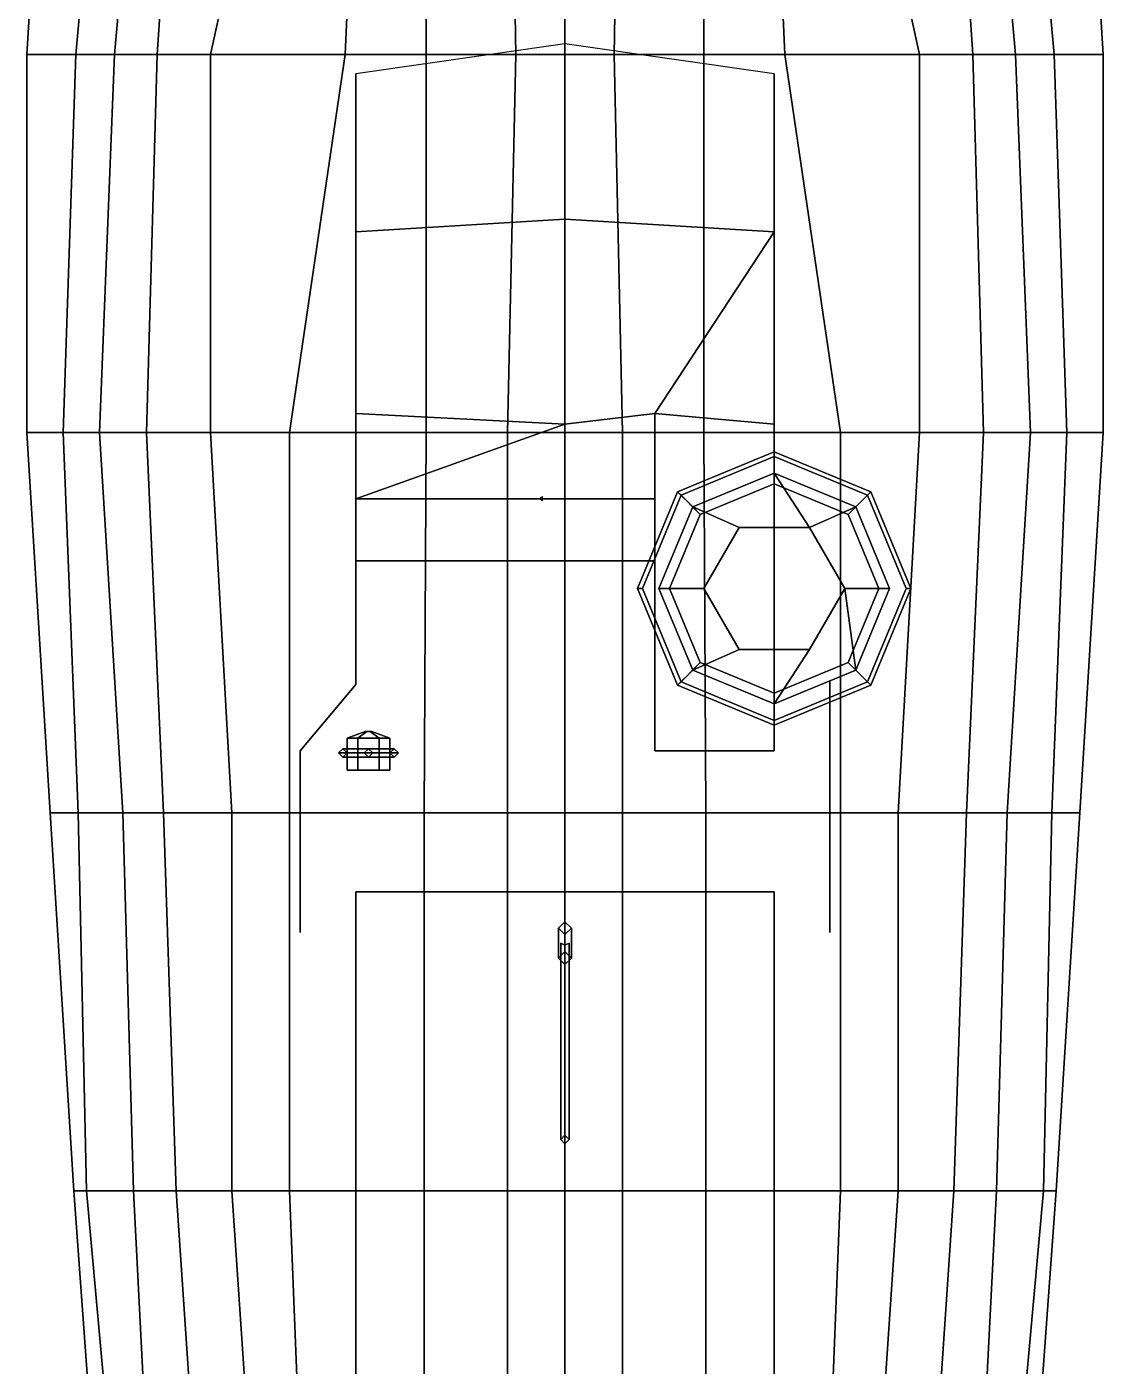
# Model space of a CAD drawing. Extents: x -2.5 to 2.5, y -9.7 to 9.7.
# Drawn here: x -2.52 to 2.52, y -3.11 to 3.16 of the extents above; entities that cross this region are included whole.
import ezdxf

# ---------------------------------------------------------------- set-up
doc = ezdxf.new("R2010")
doc.units = 0
doc.layers.get('0').update_dxf_attribs({"linetype": 'CONTINUOUS'})

msp = doc.modelspace()

# ---------------------------------------------------------------- linework, layer by layer
for points in [[(-2.52, 3.03, 1.58), (-2.41, 4.81, 1.64), (-2.13, 4.81, 1.17), (-2.29, 3.03, 1.17)], [(2.52, 3.03, 1.58), (2.41, 4.81, 1.64), (-2.41, 4.81, 1.64), (-2.52, 3.03, 1.58)], [(-2.29, 3.03, 1.17), (-2.13, 4.81, 1.17), (-1.95, 4.81, 0.69), (-2.11, 3.03, 0.69)], [(-2.11, 3.03, 0.69), (-1.95, 4.81, 0.69), (-1.79, 4.81, 0.16), (-1.91, 3.03, 0.03)], [(-1.91, 3.03, 0.03), (-1.79, 4.81, 0.16), (-1.27, 4.81, -0.04), (-1.66, 3.03, -0.05)], [(-1.66, 3.03, -0.05), (-1.27, 4.81, -0.04), (-0.95, 4.81, -0.18), (-1.03, 3.03, -0.27)], [(-1.03, 3.03, -0.27), (-0.95, 4.81, -0.18), (-0.65, 4.81, -0.32), (-0.65, 3.03, -0.43)], [(-0.65, 3.03, -0.43), (-0.65, 4.81, -0.32), (-0.26, 4.81, -0.55), (-0.23, 3.03, -0.63)], [(-0.23, 3.03, -0.63), (-0.26, 4.81, -0.55), (0, 4.81, -0.73), (0, 3.03, -0.75)], [(0.26, 4.81, -0.55), (0.23, 3.03, -0.63), (0, 3.03, -0.75), (0, 4.81, -0.73)], [(0, 4.77, -0.78), (0, 0.92, -0.78), (0, 0.92, -0.7424), (0, 4.77, -0.7304)], [(0, 4.77, -0.7304), (0, 0.92, -0.7424), (0, 0.92, -0.78), (0, 4.77, -0.78)], [(0.65, 4.81, -0.32), (0.65, 3.03, -0.43), (0.23, 3.03, -0.63), (0.26, 4.81, -0.55)], [(0.95, 4.81, -0.18), (1.03, 3.03, -0.27), (0.65, 3.03, -0.43), (0.65, 4.81, -0.32)], [(1.27, 4.81, -0.04), (1.66, 3.03, -0.05), (1.03, 3.03, -0.27), (0.95, 4.81, -0.18)], [(1.79, 4.81, 0.16), (1.91, 3.03, 0.03), (1.66, 3.03, -0.05), (1.27, 4.81, -0.04)], [(1.95, 4.81, 0.69), (2.11, 3.03, 0.69), (1.91, 3.03, 0.03), (1.79, 4.81, 0.16)], [(2.13, 4.81, 1.17), (2.29, 3.03, 1.17), (2.11, 3.03, 0.69), (1.95, 4.81, 0.69)], [(2.41, 4.81, 1.64), (2.52, 3.03, 1.58), (2.29, 3.03, 1.17), (2.13, 4.81, 1.17)], [(0, 2.26, 2.36), (0, 3.08, 1.58), (-0.98, 2.94, 1.58), (-0.98, 2.2, 2.31)], [(0.98, 2.2, 2.31), (0.98, 2.94, 1.58), (0, 3.08, 1.58), (0, 2.26, 2.36)], [(-2.52, 1.26, 1.54), (-2.52, 3.03, 1.58), (-2.29, 3.03, 1.17), (-2.35, 1.26, 1.17)], [(2.52, 1.26, 1.54), (2.52, 3.03, 1.58), (-2.52, 3.03, 1.58), (-2.52, 1.26, 1.54)], [(-2.35, 1.26, 1.17), (-2.29, 3.03, 1.17), (-2.11, 3.03, 0.69), (-2.18, 1.26, 0.69)], [(-2.18, 1.26, 0.69), (-2.11, 3.03, 0.69), (-1.91, 3.03, 0.03), (-1.96, 1.26, -0.09)], [(-1.96, 1.26, -0.09), (-1.91, 3.03, 0.03), (-1.66, 3.03, -0.05), (-1.66, 1.26, -0.17)], [(-1.66, 1.26, -0.17), (-1.66, 3.03, -0.05), (-1.03, 3.03, -0.27), (-1.29, 1.26, -0.27)], [(-1.29, 1.26, -0.27), (-1.03, 3.03, -0.27), (-0.65, 3.03, -0.43), (-0.65, 1.26, -0.48)], [(-0.65, 1.26, -0.48), (-0.65, 3.03, -0.43), (-0.23, 3.03, -0.63), (-0.27, 1.26, -0.63)], [(-0.27, 1.26, -0.63), (-0.23, 3.03, -0.63), (0, 3.03, -0.75), (0, 1.26, -0.75)], [(0.23, 3.03, -0.63), (0.27, 1.26, -0.63), (0, 1.26, -0.75), (0, 3.03, -0.75)], [(0.65, 3.03, -0.43), (0.65, 1.26, -0.48), (0.27, 1.26, -0.63), (0.23, 3.03, -0.63)], [(1.03, 3.03, -0.27), (1.29, 1.26, -0.27), (0.65, 1.26, -0.48), (0.65, 3.03, -0.43)], [(1.66, 3.03, -0.05), (1.66, 1.26, -0.17), (1.29, 1.26, -0.27), (1.03, 3.03, -0.27)], [(1.91, 3.03, 0.03), (1.96, 1.26, -0.09), (1.66, 1.26, -0.17), (1.66, 3.03, -0.05)], [(2.11, 3.03, 0.69), (2.18, 1.26, 0.69), (1.96, 1.26, -0.09), (1.91, 3.03, 0.03)], [(2.29, 3.03, 1.17), (2.35, 1.26, 1.17), (2.18, 1.26, 0.69), (2.11, 3.03, 0.69)], [(2.52, 3.03, 1.58), (2.52, 1.26, 1.54), (2.35, 1.26, 1.17), (2.29, 3.03, 1.17)], [(-0.98, 2.94, 1.58), (-0.98, 0.08, 1.46), (-0.98, 0.08, 2.31), (-0.98, 2.2, 2.31)], [(0.98, -0.23, 2.31), (0.98, -0.23, 1.46), (0.98, 2.94, 1.58), (0.98, 2.2, 2.31)], [(-0.98, 2.2, 2.31), (-0.98, 1.35, 2.31), (0, 1.3, 2.36), (0, 2.26, 2.36)], [(0, 2.26, 2.36), (0, 1.3, 2.36), (0.42, 1.35, 2.33), (0.98, 2.2, 2.31)], [(0.98, 2.2, 2.31), (0.42, 1.35, 2.33), (0.98, 1.3, 2.31), (0.98, 2.2, 2.31)], [(-0.98, 1.35, 2.31), (-0.98, 0.08, 2.31), (-0.98, 0.08, 2.75), (-0.98, 0.95, 2.75)], [(-0.98, 0.95, 2.75), (-0.98, 0.08, 2.75), (-0.98, 0.08, 2.31), (-0.98, 1.35, 2.31)], [(0.42, 0.95, 2.75), (0.42, 1.35, 2.33), (0, 1.3, 2.36), (-0.98, 0.95, 2.75)], [(-0.98, 1.35, 2.31), (-0.98, 0.08, 2.31), (-0.98, 0.08, 2.75), (-0.98, 0.95, 2.75)], [(-0.98, 0.95, 2.75), (0, 1.3, 2.36), (-0.98, 1.35, 2.31), (-0.98, 0.95, 2.75)], [(0.42, 1.35, 2.33), (0.42, -0.23, 2.33), (0.42, -0.23, 2.75), (0.42, 0.95, 2.75)], [(0.42, 0.95, 2.75), (0.42, -0.23, 2.75), (0.42, -0.23, 2.33), (0.42, 1.35, 2.33)], [(0.42, 1.35, 2.33), (0.42, -0.23, 2.33), (0.98, -0.23, 2.31), (0.98, 1.3, 2.31)], [(-2.41, -0.52, 1.45), (-2.52, 1.26, 1.54), (-2.35, 1.26, 1.17), (-2.28, -0.52, 1.17)], [(2.41, -0.52, 1.45), (2.52, 1.26, 1.54), (-2.52, 1.26, 1.54), (-2.41, -0.52, 1.45)], [(-2.28, -0.52, 1.17), (-2.35, 1.26, 1.17), (-2.18, 1.26, 0.69), (-2.07, -0.52, 0.55)], [(-2.07, -0.52, 0.55), (-2.18, 1.26, 0.69), (-1.96, 1.26, -0.09), (-1.88, -0.52, -0.16)], [(-1.88, -0.52, -0.16), (-1.96, 1.26, -0.09), (-1.66, 1.26, -0.17), (-1.56, -0.52, -0.23)], [(-1.56, -0.52, -0.23), (-1.66, 1.26, -0.17), (-1.29, 1.26, -0.27), (-1.29, -0.52, -0.29)], [(-1.29, -0.52, -0.29), (-1.29, 1.26, -0.27), (-0.65, 1.26, -0.48), (-0.66, -0.52, -0.48)], [(-0.66, -0.52, -0.48), (-0.65, 1.26, -0.48), (-0.27, 1.26, -0.63), (-0.27, -0.52, -0.61)], [(-0.27, -0.52, -0.61), (-0.27, 1.26, -0.63), (0, 1.26, -0.75), (0, -0.52, -0.71)], [(0.27, 1.26, -0.63), (0.27, -0.52, -0.61), (0, -0.52, -0.71), (0, 1.26, -0.75)], [(0.65, 1.26, -0.48), (0.66, -0.52, -0.48), (0.27, -0.52, -0.61), (0.27, 1.26, -0.63)], [(1.29, 1.26, -0.27), (1.29, -0.52, -0.29), (0.66, -0.52, -0.48), (0.65, 1.26, -0.48)], [(1.66, 1.26, -0.17), (1.56, -0.52, -0.23), (1.29, -0.52, -0.29), (1.29, 1.26, -0.27)], [(1.96, 1.26, -0.09), (1.88, -0.52, -0.16), (1.56, -0.52, -0.23), (1.66, 1.26, -0.17)], [(2.18, 1.26, 0.69), (2.07, -0.52, 0.55), (1.88, -0.52, -0.16), (1.96, 1.26, -0.09)], [(2.35, 1.26, 1.17), (2.28, -0.52, 1.17), (2.07, -0.52, 0.55), (2.18, 1.26, 0.69)], [(2.52, 1.26, 1.54), (2.41, -0.52, 1.45), (2.28, -0.52, 1.17), (2.35, 1.26, 1.17)], [(0.5434, 0.9666, 2.907), (0.5275, 0.9825, 2.92), (0.98, 1.17, 2.92), (0.98, 1.1475, 2.907)], [(0.5275, 0.9825, 2.92), (0.5434, 0.9666, 2.933), (0.98, 1.1475, 2.933), (0.98, 1.17, 2.92)], [(0.5434, 0.9666, 2.933), (0.5434, 0.9666, 2.907), (0.98, 1.1475, 2.907), (0.98, 1.1475, 2.933)], [(0.98, 1.1475, 2.907), (0.98, 1.17, 2.92), (1.4325, 0.9825, 2.92), (1.4166, 0.9666, 2.907)], [(0.98, 1.17, 2.92), (0.98, 1.1475, 2.933), (1.4166, 0.9666, 2.933), (1.4325, 0.9825, 2.92)], [(0.98, 1.1475, 2.933), (0.98, 1.1475, 2.907), (1.4166, 0.9666, 2.907), (1.4166, 0.9666, 2.933)], [(0.98, 1.07, 2.45), (0.5982, 0.9118, 2.45), (0.5982, 0.9118, 2.59), (0.98, 1.07, 2.59)], [(0.98, 1.02, 2.45), (0.6335, 0.8765, 2.45), (0.5982, 0.9118, 2.45), (0.98, 1.07, 2.45)], [(0.98, 1.07, 2.59), (0.5982, 0.9118, 2.59), (0.815, 0.8158, 2.59), (1.145, 0.8158, 2.59)], [(1.3618, 0.9118, 2.45), (0.98, 1.07, 2.45), (0.98, 1.07, 2.59), (1.3618, 0.9118, 2.59)], [(1.3265, 0.8765, 2.45), (0.98, 1.02, 2.45), (0.98, 1.07, 2.45), (1.3618, 0.9118, 2.45)], [(1.3618, 0.9118, 2.59), (0.98, 1.07, 2.59), (1.145, 0.8158, 2.59)], [(0.98, 1.02, 1.52), (0.6335, 0.8765, 1.51), (0.6335, 0.8765, 2.45), (0.98, 1.02, 2.45)], [(1.3265, 0.8765, 1.51), (0.98, 1.02, 1.52), (0.98, 1.02, 2.45), (1.3265, 0.8765, 2.45)], [(0.42, 0.66, 2.75), (0.42, 0.95, 2.75), (-0.98, 0.95, 2.75), (-0.98, 0.66, 2.75)], [(-0.105, 0.9587, 2.75), (-0.12, 0.95, 2.75), (-0.11, 0.95, 4.29)], [(-0.12, 0.95, 2.75), (-0.105, 0.9413, 2.75), (-0.11, 0.95, 4.29)], [(-0.105, 0.9413, 2.75), (-0.105, 0.9587, 2.75), (-0.11, 0.95, 4.29)], [(0.3625, 0.53, 2.907), (0.34, 0.53, 2.92), (0.5275, 0.9825, 2.92), (0.5434, 0.9666, 2.907)], [(0.34, 0.53, 2.92), (0.3625, 0.53, 2.933), (0.5434, 0.9666, 2.933), (0.5275, 0.9825, 2.92)], [(0.3625, 0.53, 2.933), (0.3625, 0.53, 2.907), (0.5434, 0.9666, 2.907), (0.5434, 0.9666, 2.933)], [(0.5434, 0.9666, 2.907), (0.5275, 0.9825, 2.92), (0.5982, 0.9118, 2.59), (0.6194, 0.8906, 2.59)], [(0.6194, 0.8906, 2.59), (0.5982, 0.9118, 2.59), (0.5275, 0.9825, 2.92), (0.5434, 0.9666, 2.907)], [(1.4166, 0.9666, 2.907), (1.4325, 0.9825, 2.92), (1.3618, 0.9118, 2.59), (1.3406, 0.8906, 2.59)], [(1.3406, 0.8906, 2.59), (1.3618, 0.9118, 2.59), (1.4325, 0.9825, 2.92), (1.4166, 0.9666, 2.907)], [(1.4166, 0.9666, 2.907), (1.4325, 0.9825, 2.92), (1.62, 0.53, 2.92), (1.5975, 0.53, 2.907)], [(1.4325, 0.9825, 2.92), (1.4166, 0.9666, 2.933), (1.5975, 0.53, 2.933), (1.62, 0.53, 2.92)], [(1.4166, 0.9666, 2.933), (1.4166, 0.9666, 2.907), (1.5975, 0.53, 2.907), (1.5975, 0.53, 2.933)], [(0, 0.92, -0.7424), (0, -2.75, -0.6722), (0, -2.75, -0.73), (0, 0.92, -0.78)], [(0, 0.92, -0.78), (0, -2.75, -0.73), (0, -2.75, -0.6722), (0, 0.92, -0.7424)], [(0.5982, 0.9118, 2.45), (0.44, 0.53, 2.45), (0.44, 0.53, 2.59), (0.5982, 0.9118, 2.59)], [(0.6335, 0.8765, 2.45), (0.49, 0.53, 2.45), (0.44, 0.53, 2.45), (0.5982, 0.9118, 2.45)], [(0.5982, 0.9118, 2.59), (0.44, 0.53, 2.59), (0.65, 0.53, 2.59), (0.815, 0.8158, 2.59)], [(1.52, 0.53, 2.59), (1.3618, 0.9118, 2.59), (1.145, 0.8158, 2.59), (1.31, 0.53, 2.59)], [(1.47, 0.53, 2.45), (1.3265, 0.8765, 2.45), (1.3618, 0.9118, 2.45), (1.52, 0.53, 2.45)], [(1.52, 0.53, 2.45), (1.3618, 0.9118, 2.45), (1.3618, 0.9118, 2.59), (1.52, 0.53, 2.59)], [(0.6335, 0.8765, 1.51), (0.49, 0.53, 1.49), (0.49, 0.53, 2.45), (0.6335, 0.8765, 2.45)], [(0.65, 0.53, 2.35), (0.815, 0.8158, 2.35), (0.815, 0.8158, 2.59), (0.65, 0.53, 2.59)], [(0.815, 0.8158, 2.35), (1.145, 0.8158, 2.35), (1.145, 0.8158, 2.59), (0.815, 0.8158, 2.59)], [(1.145, 0.8158, 2.35), (1.31, 0.53, 2.35), (1.31, 0.53, 2.59), (1.145, 0.8158, 2.59)], [(1.47, 0.53, 1.49), (1.3265, 0.8765, 1.51), (1.3265, 0.8765, 2.45), (1.47, 0.53, 2.45)], [(-0.98, 0.66, 2.75), (-0.98, 0.66, 1.5), (0.42, 0.66, 1.5), (0.42, 0.66, 2.75)], [(-0.98, 0.66, 2.75), (-0.98, 0.08, 2.75), (-0.98, 0.08, 1.46), (-0.98, 0.66, 1.5)], [(0.42, 0.66, 2.75), (0.42, 0.66, 1.5), (0.42, -0.23, 1.46), (0.42, -0.23, 2.75)], [(0.5434, 0.0934, 2.907), (0.5275, 0.0775, 2.92), (0.34, 0.53, 2.92), (0.3625, 0.53, 2.907)], [(0.5275, 0.0775, 2.92), (0.5434, 0.0934, 2.933), (0.3625, 0.53, 2.933), (0.34, 0.53, 2.92)], [(0.5434, 0.0934, 2.933), (0.5434, 0.0934, 2.907), (0.3625, 0.53, 2.907), (0.3625, 0.53, 2.933)], [(0.44, 0.53, 2.45), (0.5982, 0.1482, 2.45), (0.5982, 0.1482, 2.59), (0.44, 0.53, 2.59)], [(0.49, 0.53, 2.45), (0.6335, 0.1835, 2.45), (0.5982, 0.1482, 2.45), (0.44, 0.53, 2.45)], [(0.65, 0.53, 2.59), (0.44, 0.53, 2.59), (0.5982, 0.1482, 2.59), (0.815, 0.2442, 2.59)], [(0.49, 0.53, 1.49), (0.6335, 0.1835, 1.48), (0.6335, 0.1835, 2.45), (0.49, 0.53, 2.45)], [(0.815, 0.2442, 2.35), (0.65, 0.53, 2.35), (0.65, 0.53, 2.59), (0.815, 0.2442, 2.59)], [(1.31, 0.53, 2.59), (1.145, 0.2442, 2.59), (0.98, -0.01, 2.59), (1.3618, 0.1482, 2.59)], [(1.31, 0.53, 2.35), (1.145, 0.2442, 2.35), (1.145, 0.2442, 2.59), (1.31, 0.53, 2.59)], [(1.52, 0.53, 2.59), (1.31, 0.53, 2.59), (1.3618, 0.1482, 2.59)], [(1.3265, 0.1835, 2.45), (1.47, 0.53, 2.45), (1.52, 0.53, 2.45), (1.3618, 0.1482, 2.45)], [(1.3265, 0.1835, 1.48), (1.47, 0.53, 1.49), (1.47, 0.53, 2.45), (1.3265, 0.1835, 2.45)], [(1.3618, 0.1482, 2.45), (1.52, 0.53, 2.45), (1.52, 0.53, 2.59), (1.3618, 0.1482, 2.59)], [(1.5975, 0.53, 2.907), (1.62, 0.53, 2.92), (1.4325, 0.0775, 2.92), (1.4166, 0.0934, 2.907)], [(1.5975, 0.53, 2.933), (1.5975, 0.53, 2.907), (1.4166, 0.0934, 2.907), (1.4166, 0.0934, 2.933)], [(1.62, 0.53, 2.92), (1.5975, 0.53, 2.933), (1.4166, 0.0934, 2.933), (1.4325, 0.0775, 2.92)], [(0.815, 0.2442, 2.59), (0.5982, 0.1482, 2.59), (0.98, -0.01, 2.59), (1.145, 0.2442, 2.59)], [(1.145, 0.2442, 2.35), (0.815, 0.2442, 2.35), (0.815, 0.2442, 2.59), (1.145, 0.2442, 2.59)], [(0.5434, 0.0934, 2.907), (0.5275, 0.0775, 2.92), (0.5982, 0.1482, 2.59), (0.6194, 0.1694, 2.59)], [(0.6194, 0.1694, 2.59), (0.5982, 0.1482, 2.59), (0.5275, 0.0775, 2.92), (0.5434, 0.0934, 2.907)], [(0.6335, 0.1835, 2.45), (0.98, 0.04, 2.45), (0.98, -0.01, 2.45), (0.5982, 0.1482, 2.45)], [(0.5982, 0.1482, 2.45), (0.98, -0.01, 2.45), (0.98, -0.01, 2.59), (0.5982, 0.1482, 2.59)], [(0.6335, 0.1835, 1.48), (0.98, 0.04, 1.47), (0.98, 0.04, 2.45), (0.6335, 0.1835, 2.45)], [(0.98, 0.04, 2.45), (1.3265, 0.1835, 2.45), (1.3618, 0.1482, 2.45), (0.98, -0.01, 2.45)], [(0.98, 0.04, 1.47), (1.3265, 0.1835, 1.48), (1.3265, 0.1835, 2.45), (0.98, 0.04, 2.45)], [(0.98, -0.01, 2.45), (1.3618, 0.1482, 2.45), (1.3618, 0.1482, 2.59), (0.98, -0.01, 2.59)], [(1.3406, 0.1694, 2.59), (1.3618, 0.1482, 2.59), (1.4325, 0.0775, 2.92), (1.4166, 0.0934, 2.907)], [(1.4166, 0.0934, 2.907), (1.4325, 0.0775, 2.92), (1.3618, 0.1482, 2.59), (1.3406, 0.1694, 2.59)], [(-0.98, 0.08, 1.46), (-1.24, -0.23, 1.46), (-1.24, -0.23, 2.53), (-0.98, 0.08, 2.75)], [(-0.98, 0.08, 2.75), (-1.24, -0.23, 2.53), (-1.24, -0.23, 1.46), (-0.98, 0.08, 1.46)], [(0.98, -0.0875, 2.907), (0.98, -0.11, 2.92), (0.5275, 0.0775, 2.92), (0.5434, 0.0934, 2.907)], [(0.98, -0.11, 2.92), (0.98, -0.0875, 2.933), (0.5434, 0.0934, 2.933), (0.5275, 0.0775, 2.92)], [(0.98, -0.0875, 2.933), (0.98, -0.0875, 2.907), (0.5434, 0.0934, 2.907), (0.5434, 0.0934, 2.933)], [(1.4166, 0.0934, 2.907), (1.4325, 0.0775, 2.92), (0.98, -0.11, 2.92), (0.98, -0.0875, 2.907)], [(1.4166, 0.0934, 2.933), (1.4166, 0.0934, 2.907), (0.98, -0.0875, 2.907), (0.98, -0.0875, 2.933)], [(1.4325, 0.0775, 2.92), (1.4166, 0.0934, 2.933), (0.98, -0.0875, 2.933), (0.98, -0.11, 2.92)], [(1.24, 0.1, 2.57), (1.24, -0.23, 2.53), (1.24, -0.23, 1.46), (1.24, 0.1, 1.48)], [(1.24, 0.1, 1.48), (1.24, -0.23, 1.46), (1.24, -0.23, 2.53), (1.24, 0.1, 2.57)], [(-1.02, -0.17, 3.22), (-0.97, -0.17, 3.3066), (-0.9275, -0.14, 3.233), (-0.935, -0.14, 3.22)], [(-0.97, -0.17, 3.1334), (-1.02, -0.17, 3.22), (-0.935, -0.14, 3.22), (-0.9275, -0.14, 3.207)], [(-1.02, -0.32, 3.22), (-0.97, -0.32, 3.3066), (-0.97, -0.17, 3.3066), (-1.02, -0.17, 3.22)], [(-0.97, -0.32, 3.1334), (-1.02, -0.32, 3.22), (-1.02, -0.17, 3.22), (-0.97, -0.17, 3.1334)], [(-0.97, -0.17, 3.3066), (-0.87, -0.17, 3.3066), (-0.9125, -0.14, 3.233), (-0.9275, -0.14, 3.233)], [(-0.87, -0.17, 3.1334), (-0.97, -0.17, 3.1334), (-0.9275, -0.14, 3.207), (-0.9125, -0.14, 3.207)], [(-0.97, -0.32, 3.3066), (-0.87, -0.32, 3.3066), (-0.87, -0.17, 3.3066), (-0.97, -0.17, 3.3066)], [(-0.87, -0.32, 3.1334), (-0.97, -0.32, 3.1334), (-0.97, -0.17, 3.1334), (-0.87, -0.17, 3.1334)], [(-0.9275, -0.14, 3.233), (-0.9125, -0.14, 3.233), (-0.905, -0.14, 3.22), (-0.935, -0.14, 3.22)], [(-0.935, -0.14, 3.22), (-0.905, -0.14, 3.22), (-0.9125, -0.14, 3.207), (-0.9275, -0.14, 3.207)], [(-0.87, -0.17, 3.3066), (-0.82, -0.17, 3.22), (-0.905, -0.14, 3.22), (-0.9125, -0.14, 3.233)], [(-0.82, -0.17, 3.22), (-0.87, -0.17, 3.1334), (-0.9125, -0.14, 3.207), (-0.905, -0.14, 3.22)], [(-0.87, -0.32, 3.3066), (-0.82, -0.32, 3.22), (-0.82, -0.17, 3.22), (-0.87, -0.17, 3.3066)], [(-0.82, -0.32, 3.22), (-0.87, -0.32, 3.1334), (-0.87, -0.17, 3.1334), (-0.82, -0.17, 3.22)], [(-1.24, -0.23, 2.53), (-1.24, -0.66, 2.45), (-1.24, -0.66, 1.44), (-1.24, -0.23, 1.46)], [(-1.24, -0.23, 1.46), (-1.24, -0.66, 1.44), (-1.24, -0.66, 2.45), (-1.24, -0.23, 2.53)], [(-1.06, -0.24, 3.07), (-1.04, -0.22, 3.09), (-0.8, -0.22, 3.09), (-0.78, -0.24, 3.07)], [(-1.06, -0.24, 3.23), (-1.04, -0.22, 3.23), (-1.04, -0.22, 3.09), (-1.06, -0.24, 3.07)], [(-1.06, -0.24, 3.23), (-1.04, -0.26, 3.23), (-1.02, -0.24, 3.23), (-1.04, -0.22, 3.23)], [(-1.04, -0.26, 3.09), (-1.06, -0.24, 3.07), (-0.78, -0.24, 3.07), (-0.8, -0.26, 3.09)], [(-1.04, -0.26, 3.23), (-1.06, -0.24, 3.23), (-1.06, -0.24, 3.07), (-1.04, -0.26, 3.09)], [(-1.04, -0.22, 3.09), (-1.02, -0.24, 3.11), (-0.82, -0.24, 3.11), (-0.8, -0.22, 3.09)], [(-1.04, -0.22, 3.23), (-1.02, -0.24, 3.23), (-1.02, -0.24, 3.11), (-1.04, -0.22, 3.09)], [(-1.02, -0.24, 3.11), (-1.04, -0.26, 3.09), (-0.8, -0.26, 3.09), (-0.82, -0.24, 3.11)], [(-1.02, -0.24, 3.23), (-1.04, -0.26, 3.23), (-1.04, -0.26, 3.09), (-1.02, -0.24, 3.11)], [(-0.92, -0.22, 1.46), (-0.94, -0.24, 1.46), (-0.94, -0.24, 3.07), (-0.92, -0.22, 3.09)], [(-0.94, -0.24, 1.46), (-0.92, -0.26, 1.46), (-0.92, -0.26, 3.09), (-0.94, -0.24, 3.07)], [(-0.9, -0.24, 1.46), (-0.92, -0.22, 1.46), (-0.92, -0.22, 3.09), (-0.9, -0.24, 3.07)], [(-0.92, -0.26, 1.46), (-0.9, -0.24, 1.46), (-0.9, -0.24, 3.07), (-0.92, -0.26, 3.09)], [(-0.82, -0.24, 3.23), (-0.8, -0.22, 3.23), (-0.8, -0.22, 3.09), (-0.82, -0.24, 3.11)], [(-0.82, -0.24, 3.23), (-0.8, -0.26, 3.23), (-0.78, -0.24, 3.23), (-0.8, -0.22, 3.23)], [(-0.8, -0.26, 3.23), (-0.82, -0.24, 3.23), (-0.82, -0.24, 3.11), (-0.8, -0.26, 3.09)], [(-0.8, -0.22, 3.23), (-0.78, -0.24, 3.23), (-0.78, -0.24, 3.07), (-0.8, -0.22, 3.09)], [(-0.78, -0.24, 3.23), (-0.8, -0.26, 3.23), (-0.8, -0.26, 3.09), (-0.78, -0.24, 3.07)], [(0.42, -0.23, 2.33), (0.42, -0.23, 1.46), (0.98, -0.23, 1.46), (0.98, -0.23, 2.31)], [(1.24, -0.23, 2.53), (1.24, -0.66, 2.45), (1.24, -0.66, 1.44), (1.24, -0.23, 1.46)], [(1.24, -0.23, 1.46), (1.24, -0.66, 1.44), (1.24, -0.66, 2.45), (1.24, -0.23, 2.53)], [(-1.02, -0.32, 3.22), (-0.82, -0.32, 3.22), (-0.87, -0.32, 3.3066), (-0.97, -0.32, 3.3066)], [(-0.97, -0.32, 3.1334), (-0.87, -0.32, 3.1334), (-0.82, -0.32, 3.22), (-1.02, -0.32, 3.22)], [(-2.3, -2.29, 1.35), (-2.41, -0.52, 1.45), (-2.28, -0.52, 1.17), (-2.24, -2.29, 1.17)], [(2.3, -2.29, 1.35), (2.41, -0.52, 1.45), (-2.41, -0.52, 1.45), (-2.3, -2.29, 1.35)], [(-2.24, -2.29, 1.17), (-2.28, -0.52, 1.17), (-2.07, -0.52, 0.55), (-2.02, -2.29, 0.55)], [(-2.02, -2.29, 0.55), (-2.07, -0.52, 0.55), (-1.88, -0.52, -0.16), (-1.82, -2.29, -0.22)], [(-1.82, -2.29, -0.22), (-1.88, -0.52, -0.16), (-1.56, -0.52, -0.23), (-1.56, -2.29, -0.27)], [(-1.56, -2.29, -0.27), (-1.56, -0.52, -0.23), (-1.29, -0.52, -0.29), (-1.29, -2.29, -0.33)], [(-1.29, -2.29, -0.33), (-1.29, -0.52, -0.29), (-0.66, -0.52, -0.48), (-0.66, -2.29, -0.49)], [(-0.66, -2.29, -0.49), (-0.66, -0.52, -0.48), (-0.27, -0.52, -0.61), (-0.27, -2.29, -0.6)], [(-0.27, -2.29, -0.6), (-0.27, -0.52, -0.61), (0, -0.52, -0.71), (0, -2.29, -0.68)], [(0.27, -0.52, -0.61), (0.27, -2.29, -0.6), (0, -2.29, -0.68), (0, -0.52, -0.71)], [(0.66, -0.52, -0.48), (0.66, -2.29, -0.49), (0.27, -2.29, -0.6), (0.27, -0.52, -0.61)], [(1.29, -0.52, -0.29), (1.29, -2.29, -0.33), (0.66, -2.29, -0.49), (0.66, -0.52, -0.48)], [(1.56, -0.52, -0.23), (1.56, -2.29, -0.27), (1.29, -2.29, -0.33), (1.29, -0.52, -0.29)], [(1.88, -0.52, -0.16), (1.82, -2.29, -0.22), (1.56, -2.29, -0.27), (1.56, -0.52, -0.23)], [(2.07, -0.52, 0.55), (2.02, -2.29, 0.55), (1.82, -2.29, -0.22), (1.88, -0.52, -0.16)], [(2.28, -0.52, 1.17), (2.24, -2.29, 1.17), (2.02, -2.29, 0.55), (2.07, -0.52, 0.55)], [(2.41, -0.52, 1.45), (2.3, -2.29, 1.35), (2.24, -2.29, 1.17), (2.28, -0.52, 1.17)], [(-1.24, -0.66, 1.44), (-1.24, -0.83, 1.43), (-1.24, -0.83, 2.38), (-1.24, -0.66, 2.45)], [(-1.24, -0.66, 2.45), (-1.24, -0.83, 2.38), (-1.24, -0.83, 1.43), (-1.24, -0.66, 1.44)], [(1.24, -0.66, 1.44), (1.24, -0.83, 1.43), (1.24, -0.83, 2.38), (1.24, -0.66, 2.45)], [(1.24, -0.66, 2.45), (1.24, -0.83, 2.38), (1.24, -0.83, 1.43), (1.24, -0.66, 1.44)], [(-1.24, -0.83, 2.38), (-1.24, -1.08, 2.2), (-1.24, -1.08, 1.41), (-1.24, -0.83, 1.43)], [(-1.24, -0.83, 1.43), (-1.24, -1.08, 1.41), (-1.24, -1.08, 2.2), (-1.24, -0.83, 2.38)], [(1.24, -0.83, 2.38), (1.24, -1.08, 2.2), (1.24, -1.08, 1.41), (1.24, -0.83, 1.43)], [(1.24, -0.83, 1.43), (1.24, -1.08, 1.41), (1.24, -1.08, 2.2), (1.24, -0.83, 2.38)], [(-0.98, -0.89, 1.42), (-0.98, -3.76, 1.27), (-0.98, -3.76, 2.1), (-0.98, -0.89, 2.24)], [(0.98, -0.89, 2.24), (0.98, -0.89, 1.42), (-0.98, -0.89, 1.42), (-0.98, -0.89, 2.24)], [(-0.98, -0.89, 2.24), (-0.98, -3.76, 2.1), (0.98, -3.76, 2.1), (0.98, -0.89, 2.24)], [(0.98, -3.76, 2.1), (0.98, -3.76, 1.27), (0.98, -0.89, 1.42), (0.98, -0.89, 2.24)], [(0, -1.03, 1.41), (-0.03, -1.06, 1.41), (-0.03, -1.2, 4.73), (0, -1.17, 4.73)], [(-0.03, -1.06, 1.41), (0, -1.09, 1.41), (0, -1.23, 4.73), (-0.03, -1.2, 4.73)], [(0.03, -1.06, 1.41), (0, -1.03, 1.41), (0, -1.17, 4.73), (0.03, -1.2, 4.73)], [(0, -1.09, 1.41), (0.03, -1.06, 1.41), (0.03, -1.2, 4.73), (0, -1.23, 4.73)], [(0.03, -1.2, 4.73), (0, -1.17, 4.73), (-0.03, -1.2, 4.73), (0, -1.23, 4.73)], [(-0.02, -2.05, 2.18), (0, -2.07, 2.18), (0, -1.14, 3.2), (-0.02, -1.13, 3.18)], [(0, -2.03, 2.18), (-0.02, -2.05, 2.18), (-0.02, -1.13, 3.18), (0, -1.14, 3.16)], [(0, -2.07, 2.18), (0.02, -2.05, 2.18), (0.02, -1.13, 3.18), (0, -1.14, 3.2)], [(0.02, -2.05, 2.18), (0, -2.03, 2.18), (0, -1.14, 3.16), (0.02, -1.13, 3.18)], [(-2.17, -4.07, 1.26), (-2.3, -2.29, 1.35), (-2.24, -2.29, 1.17), (-2.08, -4.07, 1.01)], [(2.17, -4.07, 1.26), (2.3, -2.29, 1.35), (-2.3, -2.29, 1.35), (-2.17, -4.07, 1.26)], [(-2.08, -4.07, 1.01), (-2.24, -2.29, 1.17), (-2.02, -2.29, 0.55), (-1.93, -4.07, 0.55)], [(-1.93, -4.07, 0.55), (-2.02, -2.29, 0.55), (-1.82, -2.29, -0.22), (-1.7, -4.07, -0.31)], [(-1.7, -4.07, -0.31), (-1.82, -2.29, -0.22), (-1.56, -2.29, -0.27), (-1.44, -4.07, -0.35)], [(-1.44, -4.07, -0.35), (-1.56, -2.29, -0.27), (-1.29, -2.29, -0.33), (-1.22, -4.07, -0.38)], [(-1.22, -4.07, -0.38), (-1.29, -2.29, -0.33), (-0.66, -2.29, -0.49), (-0.66, -4.07, -0.5)], [(-0.66, -4.07, -0.5), (-0.66, -2.29, -0.49), (-0.27, -2.29, -0.6), (-0.27, -4.07, -0.59)], [(-0.27, -4.07, -0.59), (-0.27, -2.29, -0.6), (0, -2.29, -0.68), (0, -4.07, -0.65)], [(0.27, -2.29, -0.6), (0.27, -4.07, -0.59), (0, -4.07, -0.65), (0, -2.29, -0.68)], [(0.66, -2.29, -0.49), (0.66, -4.07, -0.5), (0.27, -4.07, -0.59), (0.27, -2.29, -0.6)], [(1.29, -2.29, -0.33), (1.22, -4.07, -0.38), (0.66, -4.07, -0.5), (0.66, -2.29, -0.49)], [(1.56, -2.29, -0.27), (1.44, -4.07, -0.35), (1.22, -4.07, -0.38), (1.29, -2.29, -0.33)], [(1.82, -2.29, -0.22), (1.7, -4.07, -0.31), (1.44, -4.07, -0.35), (1.56, -2.29, -0.27)], [(2.02, -2.29, 0.55), (1.93, -4.07, 0.55), (1.7, -4.07, -0.31), (1.82, -2.29, -0.22)], [(2.24, -2.29, 1.17), (2.08, -4.07, 1.01), (1.93, -4.07, 0.55), (2.02, -2.29, 0.55)], [(2.3, -2.29, 1.35), (2.17, -4.07, 1.26), (2.08, -4.07, 1.01), (2.24, -2.29, 1.17)], [(0, -2.75, -0.73), (0, -6.19, -0.68), (0, -6.19, -0.6262), (0, -2.75, -0.6722)], [(0, -2.75, -0.6722), (0, -6.19, -0.6262), (0, -6.19, -0.68), (0, -2.75, -0.73)]]:
    msp.add_3dface(points)

doc.saveas('drawing.dxf')
